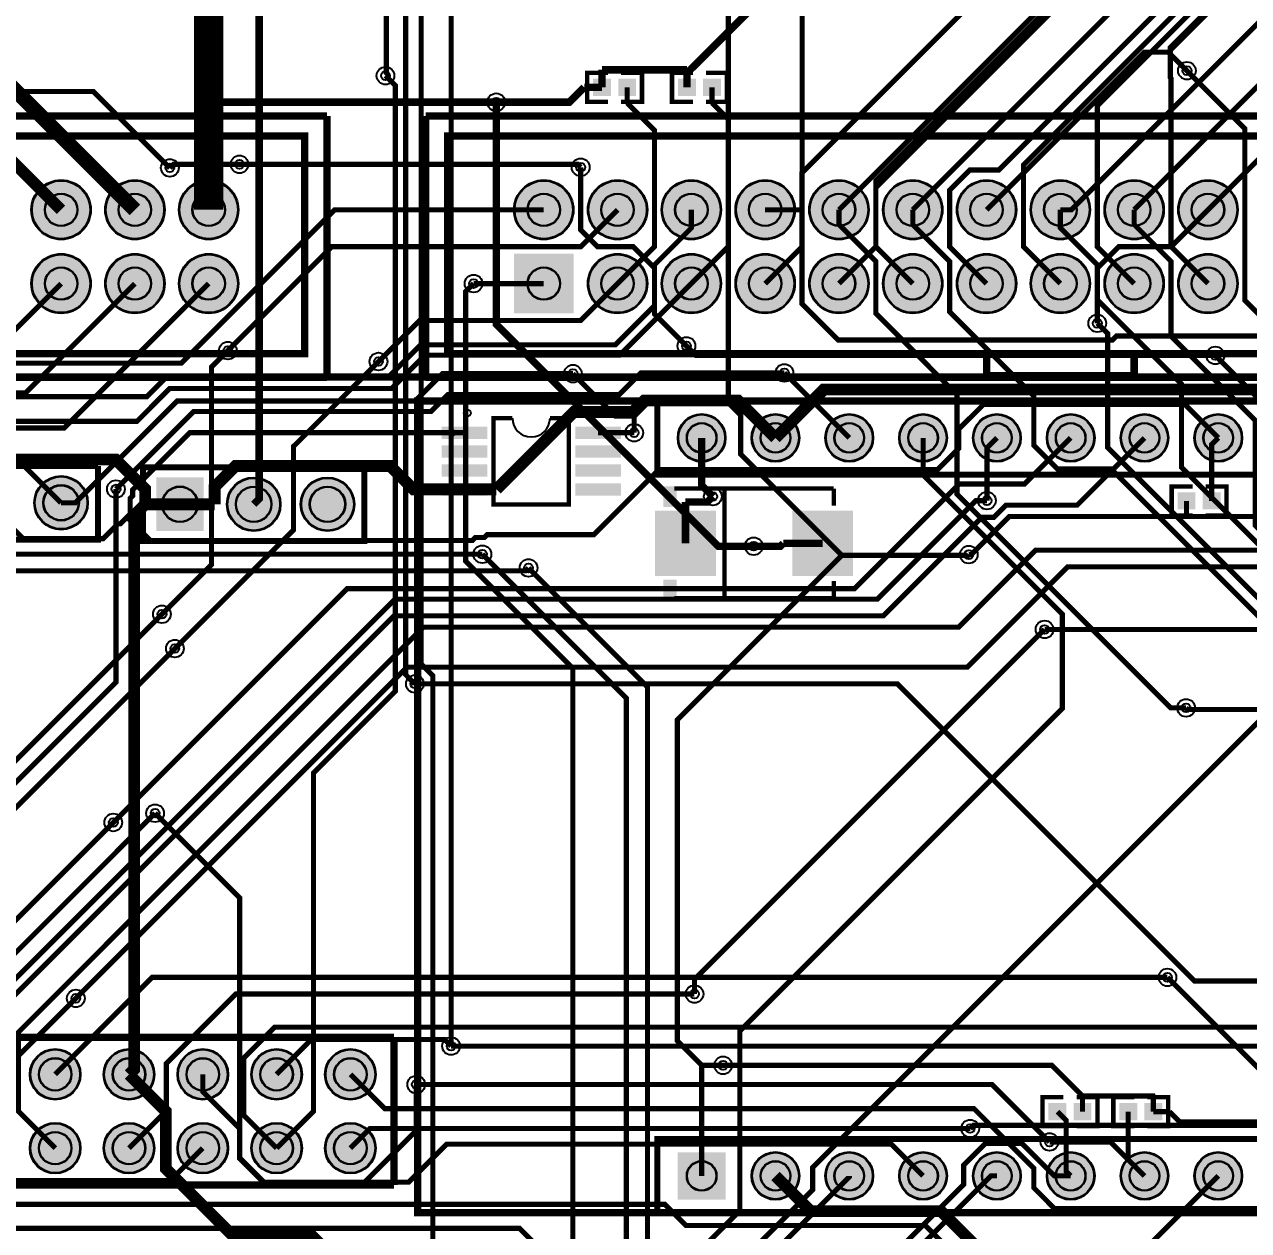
# Model space of a CAD drawing. Header units: millimetres. Extents: x 0 to 210, y -1 to 136.
# Drawn here: x 69.1 to 111.23, y 34.82 to 76.33 of the extents above; entities that cross this region are included whole.
import ezdxf

# ---------------------------------------------------------------- set-up
doc = ezdxf.new("R2010")
doc.units = ezdxf.units.MM
for name, color, linetype, true_color in [('BottomLayer', 7, 'Continuous', 0x0000ff), ('BottomSolderMaskLayer', 7, 'Continuous', 0xaa00ff), ('Document', 7, 'Continuous', 0xffffff), ('Hole', 7, 'Continuous', 0x222222), ('Multi-Layer', 7, 'Continuous', 0xc0c0c0), ('TopLayer', 7, 'Continuous', 0xff0000), ('TopPasteMaskLayer', 7, 'Continuous', 0x808080), ('TopSilkLayer', 7, 'Continuous', 0xffcc00), ('TopSolderMaskLayer', 7, 'Continuous', 0x800080)]:
    doc.layers.add(name, color=color, linetype=linetype, true_color=true_color)

msp = doc.modelspace()

# ---------------------------------------------------------------- hatches: boundary and pattern name
at = {"layer": 'BottomSolderMaskLayer'}
for points in [[(69.333, 69.952, 1), (71.384, 69.952, 1)], [(71.873, 69.952, 1), (73.924, 69.952, 1)], [(74.413, 69.952, 1), (76.464, 69.952, 1)], [(85.944, 69.952, 1), (87.995, 69.952, 1)], [(88.484, 69.952, 1), (90.535, 69.952, 1)], [(91.024, 69.952, 1), (93.075, 69.952, 1)], [(93.564, 69.952, 1), (95.615, 69.952, 1)], [(96.104, 69.952, 1), (98.155, 69.952, 1)], [(98.645, 69.952, 1), (100.695, 69.952, 1)], [(101.185, 69.952, 1), (103.235, 69.952, 1)], [(103.725, 69.952, 1), (105.775, 69.952, 1)], [(106.265, 69.952, 1), (108.315, 69.952, 1)], [(108.805, 69.952, 1), (110.855, 69.952, 1)], [(69.333, 67.412, 1), (71.384, 67.412, 1)], [(71.873, 67.412, 1), (73.924, 67.412, 1)], [(74.413, 67.412, 1), (76.464, 67.412, 1)], [(85.944, 68.437), (87.995, 68.437), (87.995, 66.386), (85.944, 66.386)], [(88.484, 67.412, 1), (90.535, 67.412, 1)], [(91.024, 67.412, 1), (93.075, 67.412, 1)], [(93.564, 67.412, 1), (95.615, 67.412, 1)], [(96.104, 67.412, 1), (98.155, 67.412, 1)], [(98.645, 67.412, 1), (100.695, 67.412, 1)], [(101.185, 67.412, 1), (103.235, 67.412, 1)], [(103.725, 67.412, 1), (105.775, 67.412, 1)], [(106.265, 67.412, 1), (108.315, 67.412, 1)], [(108.805, 67.412, 1), (110.855, 67.412, 1)], [(91.58, 62.103, 1), (93.231, 62.103, 1)], [(94.12, 62.103, 1), (95.771, 62.103, 1)], [(96.66, 62.103, 1), (98.311, 62.103, 1)], [(99.2, 62.103, 1), (100.851, 62.103, 1)], [(101.74, 62.103, 1), (103.391, 62.103, 1)], [(104.28, 62.103, 1), (105.931, 62.103, 1)], [(106.82, 62.103, 1), (108.471, 62.103, 1)], [(109.36, 62.103, 1), (111.011, 62.103, 1)], [(69.433, 59.868, 1), (71.284, 59.868, 1)], [(73.635, 60.743), (75.26, 60.743), (75.26, 58.892), (73.635, 58.892)], [(76.062, 59.817, 1), (77.913, 59.817, 1)], [(78.602, 59.817, 1), (80.453, 59.817, 1)], [(69.279, 40.197, 1), (71.03, 40.197, 1)], [(71.819, 40.197, 1), (73.57, 40.197, 1)], [(74.359, 40.197, 1), (76.11, 40.197, 1)], [(76.899, 40.197, 1), (78.65, 40.197, 1)], [(79.439, 40.197, 1), (81.19, 40.197, 1)], [(69.279, 37.657, 1), (71.03, 37.657, 1)], [(71.819, 37.657, 1), (73.57, 37.657, 1)], [(74.359, 37.657, 1), (76.11, 37.657, 1)], [(76.899, 37.657, 1), (78.65, 37.657, 1)], [(79.439, 37.657, 1), (81.19, 37.657, 1)], [(91.58, 37.516), (93.231, 37.516), (93.231, 35.89), (91.58, 35.89)], [(94.12, 36.703, 1), (95.771, 36.703, 1)], [(96.66, 36.703, 1), (98.311, 36.703, 1)], [(99.2, 36.703, 1), (100.851, 36.703, 1)], [(101.74, 36.703, 1), (103.391, 36.703, 1)], [(104.28, 36.703, 1), (105.931, 36.703, 1)], [(106.82, 36.703, 1), (108.471, 36.703, 1)], [(109.36, 36.703, 1), (111.011, 36.703, 1)]]:
    msp.add_hatch(color=256, dxfattribs=at).paths.add_polyline_path(points)
at = {"layer": 'Document'}
for points in [[(96.198, 57.566), (96.198, 59.376), (95.926, 59.376), (95.926, 57.566)], [(91.813, 58.335), (91.813, 58.607), (92.899, 58.607), (92.899, 58.335)], [(96.605, 58.335), (96.605, 58.607), (95.519, 58.607), (95.519, 58.335)]]:
    msp.add_hatch(color=256, dxfattribs=at).paths.add_polyline_path(points)
at = {"layer": 'Multi-Layer'}
for points in [[(69.358, 69.952, 1), (71.358, 69.952, 1)], [(71.898, 69.952, 1), (73.898, 69.952, 1)], [(74.438, 69.952, 1), (76.438, 69.952, 1)], [(85.97, 69.952, 1), (87.97, 69.952, 1)], [(88.51, 69.952, 1), (90.51, 69.952, 1)], [(91.05, 69.952, 1), (93.05, 69.952, 1)], [(93.59, 69.952, 1), (95.59, 69.952, 1)], [(96.13, 69.952, 1), (98.13, 69.952, 1)], [(98.67, 69.952, 1), (100.67, 69.952, 1)], [(101.21, 69.952, 1), (103.21, 69.952, 1)], [(103.75, 69.952, 1), (105.75, 69.952, 1)], [(106.29, 69.952, 1), (108.29, 69.952, 1)], [(108.83, 69.952, 1), (110.83, 69.952, 1)], [(69.358, 67.412, 1), (71.358, 67.412, 1)], [(71.898, 67.412, 1), (73.898, 67.412, 1)], [(74.438, 67.412, 1), (76.438, 67.412, 1)], [(85.97, 68.412), (87.97, 68.412), (87.97, 66.412), (85.97, 66.412)], [(88.51, 67.412, 1), (90.51, 67.412, 1)], [(91.05, 67.412, 1), (93.05, 67.412, 1)], [(93.59, 67.412, 1), (95.59, 67.412, 1)], [(96.13, 67.412, 1), (98.13, 67.412, 1)], [(98.67, 67.412, 1), (100.67, 67.412, 1)], [(101.21, 67.412, 1), (103.21, 67.412, 1)], [(103.75, 67.412, 1), (105.75, 67.412, 1)], [(106.29, 67.412, 1), (108.29, 67.412, 1)], [(108.83, 67.412, 1), (110.83, 67.412, 1)], [(91.605, 62.103, 1), (93.205, 62.103, 1)], [(94.145, 62.103, 1), (95.745, 62.103, 1)], [(96.685, 62.103, 1), (98.285, 62.103, 1)], [(99.226, 62.103, 1), (100.826, 62.103, 1)], [(101.766, 62.103, 1), (103.366, 62.103, 1)], [(104.306, 62.103, 1), (105.906, 62.103, 1)], [(106.846, 62.103, 1), (108.446, 62.103, 1)], [(109.386, 62.103, 1), (110.986, 62.103, 1)], [(69.458, 59.868, 1), (71.258, 59.868, 1)], [(73.66, 60.717), (75.235, 60.717), (75.235, 58.917), (73.66, 58.917)], [(76.088, 59.817, 1), (77.888, 59.817, 1)], [(78.628, 59.817, 1), (80.428, 59.817, 1)], [(69.305, 40.197, 1), (71.005, 40.197, 1)], [(71.845, 40.197, 1), (73.545, 40.197, 1)], [(74.385, 40.197, 1), (76.085, 40.197, 1)], [(76.925, 40.197, 1), (78.625, 40.197, 1)], [(79.465, 40.197, 1), (81.165, 40.197, 1)], [(69.305, 37.657, 1), (71.005, 37.657, 1)], [(71.845, 37.657, 1), (73.545, 37.657, 1)], [(74.385, 37.657, 1), (76.085, 37.657, 1)], [(76.925, 37.657, 1), (78.625, 37.657, 1)], [(79.465, 37.657, 1), (81.165, 37.657, 1)], [(94.145, 36.703, 1), (95.745, 36.703, 1)], [(96.685, 36.703, 1), (98.285, 36.703, 1)], [(99.226, 36.703, 1), (100.826, 36.703, 1)], [(101.766, 36.703, 1), (103.366, 36.703, 1)], [(104.306, 36.703, 1), (105.906, 36.703, 1)], [(106.846, 36.703, 1), (108.446, 36.703, 1)], [(109.386, 36.703, 1), (110.986, 36.703, 1)], [(91.605, 37.49), (93.205, 37.49), (93.205, 35.916), (91.605, 35.916)]]:
    msp.add_hatch(color=256, dxfattribs=at).paths.add_polyline_path(points)
at = {"layer": 'TopLayer'}
for points in [[(89.258, 74.438), (89.258, 73.898), (88.693, 73.898), (88.693, 74.438)], [(89.558, 74.438), (89.558, 73.898), (90.124, 73.898), (90.124, 74.438)], [(92.179, 74.438), (92.179, 73.898), (91.614, 73.898), (91.614, 74.438)], [(92.479, 74.438), (92.479, 73.898), (93.045, 73.898), (93.045, 74.438)], [(84.936, 62.483), (84.936, 62.077), (83.539, 62.077), (83.539, 62.483)], [(89.536, 62.483), (89.536, 62.077), (88.139, 62.077), (88.139, 62.483)], [(84.936, 61.833), (84.936, 61.427), (83.539, 61.427), (83.539, 61.833)], [(89.536, 61.833), (89.536, 61.427), (88.139, 61.427), (88.139, 61.833)], [(84.936, 61.182), (84.936, 60.776), (83.539, 60.776), (83.539, 61.182)], [(89.536, 61.182), (89.536, 60.776), (88.139, 60.776), (88.139, 61.182)], [(84.936, 60.532), (84.936, 60.126), (83.539, 60.126), (83.539, 60.532)], [(89.536, 60.532), (89.536, 60.126), (88.139, 60.126), (88.139, 60.532)], [(109.375, 59.663), (109.375, 60.203), (108.809, 60.203), (108.809, 59.663)], [(109.675, 59.663), (109.675, 60.203), (110.24, 60.203), (110.24, 59.663)], [(92.872, 57.375), (92.872, 59.567), (90.824, 59.567), (90.824, 57.375)], [(95.546, 57.375), (95.546, 59.567), (97.593, 59.567), (97.593, 57.375)], [(104.93, 38.643), (104.93, 39.183), (104.364, 39.183), (104.364, 38.643)], [(105.23, 38.643), (105.23, 39.183), (105.796, 39.183), (105.796, 38.643)], [(107.368, 38.643), (107.368, 39.183), (106.803, 39.183), (106.803, 38.643)], [(107.668, 38.643), (107.668, 39.183), (108.234, 39.183), (108.234, 38.643)]]:
    msp.add_hatch(color=256, dxfattribs=at).paths.add_polyline_path(points)
at = {"layer": 'TopPasteMaskLayer'}
for points in [[(89.273, 74.398), (89.273, 73.938), (89.233, 73.898), (88.733, 73.898), (88.693, 73.938), (88.693, 74.398), (88.733, 74.438), (89.233, 74.438)], [(89.543, 74.398), (89.543, 73.938), (89.583, 73.898), (90.084, 73.898), (90.124, 73.938), (90.124, 74.398), (90.084, 74.438), (89.583, 74.438)], [(92.194, 74.398), (92.194, 73.938), (92.154, 73.898), (91.654, 73.898), (91.614, 73.938), (91.614, 74.398), (91.654, 74.438), (92.154, 74.438)], [(92.464, 74.398), (92.464, 73.938), (92.504, 73.898), (93.005, 73.898), (93.045, 73.938), (93.045, 74.398), (93.005, 74.438), (92.504, 74.438)], [(84.936, 62.483), (84.936, 62.077), (83.539, 62.077), (83.539, 62.483)], [(89.536, 62.483), (89.536, 62.077), (88.139, 62.077), (88.139, 62.483)], [(84.936, 61.833), (84.936, 61.427), (83.539, 61.427), (83.539, 61.833)], [(89.536, 61.833), (89.536, 61.427), (88.139, 61.427), (88.139, 61.833)], [(84.936, 61.182), (84.936, 60.776), (83.539, 60.776), (83.539, 61.182)], [(89.536, 61.182), (89.536, 60.776), (88.139, 60.776), (88.139, 61.182)], [(84.936, 60.532), (84.936, 60.126), (83.539, 60.126), (83.539, 60.532)], [(89.536, 60.532), (89.536, 60.126), (88.139, 60.126), (88.139, 60.532)], [(109.39, 59.703), (109.39, 60.163), (109.35, 60.203), (108.849, 60.203), (108.809, 60.163), (108.809, 59.703), (108.849, 59.663), (109.35, 59.663)], [(109.66, 59.703), (109.66, 60.163), (109.7, 60.203), (110.2, 60.203), (110.24, 60.163), (110.24, 59.703), (110.2, 59.663), (109.7, 59.663)], [(92.872, 57.375), (92.872, 59.567), (90.824, 59.567), (90.824, 57.375)], [(95.546, 57.375), (95.546, 59.567), (97.593, 59.567), (97.593, 57.375)], [(104.945, 38.683), (104.945, 39.143), (104.905, 39.183), (104.404, 39.183), (104.364, 39.143), (104.364, 38.683), (104.404, 38.643), (104.905, 38.643)], [(105.215, 38.683), (105.215, 39.143), (105.255, 39.183), (105.756, 39.183), (105.796, 39.143), (105.796, 38.683), (105.756, 38.643), (105.255, 38.643)], [(107.383, 38.683), (107.383, 39.143), (107.343, 39.183), (106.843, 39.183), (106.803, 39.143), (106.803, 38.683), (106.843, 38.643), (107.343, 38.643)], [(107.653, 38.683), (107.653, 39.143), (107.693, 39.183), (108.194, 39.183), (108.234, 39.143), (108.234, 38.683), (108.194, 38.643), (107.693, 38.643)]]:
    msp.add_hatch(color=256, dxfattribs=at).paths.add_polyline_path(points)
at = {"layer": 'TopSilkLayer'}
for points in [[(91.541, 60.433), (91.541, 59.72), (91.084, 59.72), (91.084, 60.433)], [(91.541, 56.509), (91.541, 57.222), (91.084, 57.222), (91.084, 56.509)]]:
    msp.add_hatch(color=256, dxfattribs=at).paths.add_polyline_path(points)
at = {"layer": 'TopSolderMaskLayer'}
for points in [[(89.284, 74.464), (89.284, 73.873), (88.667, 73.873), (88.667, 74.464)], [(89.533, 74.464), (89.533, 73.873), (90.149, 73.873), (90.149, 74.464)], [(92.205, 74.464), (92.205, 73.873), (91.588, 73.873), (91.588, 74.464)], [(92.454, 74.464), (92.454, 73.873), (93.07, 73.873), (93.07, 74.464)], [(69.333, 69.952, 1), (71.384, 69.952, 1)], [(71.873, 69.952, 1), (73.924, 69.952, 1)], [(74.413, 69.952, 1), (76.464, 69.952, 1)], [(85.944, 69.952, 1), (87.995, 69.952, 1)], [(88.484, 69.952, 1), (90.535, 69.952, 1)], [(91.024, 69.952, 1), (93.075, 69.952, 1)], [(93.564, 69.952, 1), (95.615, 69.952, 1)], [(96.104, 69.952, 1), (98.155, 69.952, 1)], [(98.645, 69.952, 1), (100.695, 69.952, 1)], [(101.185, 69.952, 1), (103.235, 69.952, 1)], [(103.725, 69.952, 1), (105.775, 69.952, 1)], [(106.265, 69.952, 1), (108.315, 69.952, 1)], [(108.805, 69.952, 1), (110.855, 69.952, 1)], [(69.333, 67.412, 1), (71.384, 67.412, 1)], [(71.873, 67.412, 1), (73.924, 67.412, 1)], [(74.413, 67.412, 1), (76.464, 67.412, 1)], [(85.944, 68.437), (87.995, 68.437), (87.995, 66.386), (85.944, 66.386)], [(88.484, 67.412, 1), (90.535, 67.412, 1)], [(91.024, 67.412, 1), (93.075, 67.412, 1)], [(93.564, 67.412, 1), (95.615, 67.412, 1)], [(96.104, 67.412, 1), (98.155, 67.412, 1)], [(98.645, 67.412, 1), (100.695, 67.412, 1)], [(101.185, 67.412, 1), (103.235, 67.412, 1)], [(103.725, 67.412, 1), (105.775, 67.412, 1)], [(106.265, 67.412, 1), (108.315, 67.412, 1)], [(108.805, 67.412, 1), (110.855, 67.412, 1)], [(91.58, 62.103, 1), (93.231, 62.103, 1)], [(94.12, 62.103, 1), (95.771, 62.103, 1)], [(96.66, 62.103, 1), (98.311, 62.103, 1)], [(99.2, 62.103, 1), (100.851, 62.103, 1)], [(101.74, 62.103, 1), (103.391, 62.103, 1)], [(104.28, 62.103, 1), (105.931, 62.103, 1)], [(106.82, 62.103, 1), (108.471, 62.103, 1)], [(109.36, 62.103, 1), (111.011, 62.103, 1)], [(85.024, 62.49), (85.024, 62.069), (83.452, 62.069), (83.452, 62.49)], [(89.624, 62.49), (89.624, 62.069), (88.052, 62.069), (88.052, 62.49)], [(85.024, 61.84), (85.024, 61.419), (83.452, 61.419), (83.452, 61.84)], [(89.624, 61.84), (89.624, 61.419), (88.052, 61.419), (88.052, 61.84)], [(85.024, 61.19), (85.024, 60.769), (83.452, 60.769), (83.452, 61.19)], [(89.624, 61.19), (89.624, 60.769), (88.052, 60.769), (88.052, 61.19)], [(69.433, 59.868, 1), (71.284, 59.868, 1)], [(73.635, 60.743), (75.26, 60.743), (75.26, 58.892), (73.635, 58.892)], [(76.062, 59.817, 1), (77.913, 59.817, 1)], [(78.602, 59.817, 1), (80.453, 59.817, 1)], [(85.024, 60.54), (85.024, 60.119), (83.452, 60.119), (83.452, 60.54)], [(89.624, 60.54), (89.624, 60.119), (88.052, 60.119), (88.052, 60.54)], [(109.4, 59.638), (109.4, 60.228), (108.784, 60.228), (108.784, 59.638)], [(109.649, 59.638), (109.649, 60.228), (110.266, 60.228), (110.266, 59.638)], [(92.897, 57.349), (92.897, 59.593), (90.799, 59.593), (90.799, 57.349)], [(95.52, 57.349), (95.52, 59.593), (97.619, 59.593), (97.619, 57.349)], [(69.279, 40.197, 1), (71.03, 40.197, 1)], [(71.819, 40.197, 1), (73.57, 40.197, 1)], [(74.359, 40.197, 1), (76.11, 40.197, 1)], [(76.899, 40.197, 1), (78.65, 40.197, 1)], [(79.439, 40.197, 1), (81.19, 40.197, 1)], [(104.955, 38.617), (104.955, 39.208), (104.339, 39.208), (104.339, 38.617)], [(105.205, 38.617), (105.205, 39.208), (105.821, 39.208), (105.821, 38.617)], [(107.394, 38.617), (107.394, 39.208), (106.777, 39.208), (106.777, 38.617)], [(107.643, 38.617), (107.643, 39.208), (108.259, 39.208), (108.259, 38.617)], [(69.279, 37.657, 1), (71.03, 37.657, 1)], [(71.819, 37.657, 1), (73.57, 37.657, 1)], [(74.359, 37.657, 1), (76.11, 37.657, 1)], [(76.899, 37.657, 1), (78.65, 37.657, 1)], [(79.439, 37.657, 1), (81.19, 37.657, 1)], [(91.58, 37.516), (93.231, 37.516), (93.231, 35.89), (91.58, 35.89)], [(94.12, 36.703, 1), (95.771, 36.703, 1)], [(96.66, 36.703, 1), (98.311, 36.703, 1)], [(99.2, 36.703, 1), (100.851, 36.703, 1)], [(101.74, 36.703, 1), (103.391, 36.703, 1)], [(104.28, 36.703, 1), (105.931, 36.703, 1)], [(106.82, 36.703, 1), (108.471, 36.703, 1)], [(109.36, 36.703, 1), (111.011, 36.703, 1)]]:
    msp.add_hatch(color=256, dxfattribs=at).paths.add_polyline_path(points)

# ---------------------------------------------------------------- linework, layer by layer
at = {"layer": 'BottomLayer'}
for points, const_width in [([(91.936, 112.027), (82.751, 102.842), (82.751, 54.323), (83.155, 53.919), (83.155, 33.656), (84.806, 32.005), (84.806, 25.031), (93.504, 16.333)], 0.178), ([(138.227, 110.769), (129.58, 110.769), (109.961, 91.15), (107.096, 91.15), (95.861, 79.915), (95.861, 68.683), (95.861, 68.683), (94.59, 67.412)], 0.178), ([(138.227, 105.689), (132.306, 105.689), (122.208, 95.591), (122.208, 94.54), (109.889, 82.221), (109.671, 82.221), (98.4, 70.95), (98.4, 68.682), (99.67, 67.412)], 0.178), ([(72.898, 69.952), (66.193, 76.657), (66.193, 105.309)], 0.508), ([(72.898, 69.952), (66.192, 76.657), (66.192, 104.787)], 0.406), ([(102.21, 67.412), (100.94, 68.682), (100.94, 70.623), (101.638, 71.321), (102.634, 71.321), (134.462, 103.149), (138.227, 103.149)], 0.178), ([(82.534, 53.635), (82.219, 53.951), (82.219, 91.657), (73.069, 100.807), (72.066, 100.807), (67.111, 95.852)], 0.178), ([(138.227, 100.609), (132.599, 100.609), (103.48, 71.489), (103.48, 68.682), (104.75, 67.412)], 0.178), ([(72.702, 100.09), (77.175, 95.617), (77.175, 60.005), (76.988, 59.817)], 0.254), ([(138.227, 98.069), (130.565, 98.069), (106.02, 73.524), (106.02, 68.682), (107.29, 67.412)], 0.178), ([(138.227, 95.529), (128.53, 95.529), (108.534, 75.532), (108.534, 74.502), (108.56, 74.475), (108.56, 68.682), (109.83, 67.412)], 0.178), ([(93.318, 63.317), (93.32, 63.318), (93.32, 90.595), (93.869, 91.144)], 0.178), ([(83.781, 82.793), (83.781, 41.169)], 0.178), ([(77.775, 37.657), (79.045, 38.927), (79.045, 50.567), (81.861, 53.384), (81.861, 74.228), (81.522, 74.567)], 0.178), ([(109.107, 74.739), (111.1, 72.746), (111.1, 66.839), (114.695, 63.244), (115.829, 63.244), (116.536, 62.537), (116.536, 56.337), (138.227, 34.646)], 0.178), ([(94.196, 58.373), (92.977, 58.373), (85.335, 66.014), (85.335, 73.656), (85.335, 73.656)], 0.254), ([(74.101, 71.395), (74.223, 71.517), (76.497, 71.517)], 0.178), ([(88.24, 71.417), (88.24, 69.26), (88.818, 68.683), (90.044, 68.683), (90.779, 67.948), (90.779, 66.37), (91.88, 65.268)], 0.178), ([(97.13, 69.952), (97.13, 69.446), (98.399, 68.177), (98.399, 66.384), (101.192, 63.59), (101.192, 60.163), (108.545, 52.81), (109.077, 52.81)], 0.178), ([(130.717, 36.166), (130.717, 36.814), (106.497, 61.034), (104.646, 61.034), (103.836, 61.844), (103.836, 63.541), (100.94, 66.436), (100.94, 68.176), (99.67, 69.446), (99.67, 69.952)], 0.178), ([(104.75, 69.952), (104.75, 69.326), (106.02, 68.056), (106.02, 66.858), (108.917, 63.961), (108.917, 61.087), (137.899, 32.106), (138.227, 32.106)], 0.178), ([(107.29, 69.952), (107.29, 69.446), (108.559, 68.177), (108.559, 65.6), (111.456, 62.703), (111.456, 59.093), (137.179, 33.369), (138.645, 33.369), (139.497, 32.517), (139.497, 30.836), (138.227, 29.566)], 0.178), ([(75.438, 67.412), (70.471, 62.444), (65.658, 62.444), (63.87, 60.656), (63.87, 54.208), (55.372, 45.71)], 0.178), ([(56.671, 56.071), (56.929, 56.071), (64.505, 63.648), (69.134, 63.648), (72.898, 67.412)], 0.178), ([(57.813, 59.105), (62.946, 64.238), (67.184, 64.238), (70.358, 67.412)], 0.178), ([(84.557, 67.412), (84.283, 67.138), (84.283, 57.861), (87.972, 54.172), (87.972, 27.246)], 0.178), ([(138.227, 27.026), (136.856, 28.397), (136.856, 31.297), (106.376, 61.777), (106.376, 65.692), (106.021, 66.046)], 0.178), ([(73.829, 56.034), (75.536, 57.741), (75.536, 64.543), (76.097, 65.105)], 0.178), ([(110.084, 64.939), (112.726, 62.297), (112.726, 62.103)], 0.178), ([(81.282, 64.73), (78.359, 61.808), (78.359, 58.937), (74.274, 54.852)], 0.178), ([(90.082, 62.847), (89.441, 62.847), (87.975, 64.313)], 0.178), ([(97.486, 62.103), (95.251, 64.338)], 0.178), ([(90.082, 62.847), (90.552, 63.317), (93.318, 63.317)], 0.178), ([(93.318, 63.317), (93.746, 62.889), (93.746, 61.539), (97.224, 58.06)], 0.178), ([(90.082, 62.847), (90.082, 62.28)], 0.178), ([(91.806, 33.596), (93.716, 35.505), (93.716, 41.691), (104.82, 52.795), (104.82, 56.03), (100.026, 60.824), (100.026, 62.103)], 0.178), ([(92.406, 62.103), (92.406, 60.468), (92.79, 60.084)], 0.254), ([(102.566, 62.103), (102.223, 61.761), (102.223, 59.943)], 0.178), ([(73.254, 59.817), (73.254, 60.34), (72.239, 61.355), (67.362, 61.355), (66.472, 60.465), (66.472, 59.868)], 0.406), ([(55.459, 22.346), (58.558, 25.446), (58.558, 31.54), (59.411, 32.393), (61.234, 32.393), (68.521, 25.107), (74.143, 25.107), (74.57, 25.534), (74.57, 26.023), (73.187, 27.407), (73.187, 29.585), (72.851, 29.921), (72.403, 29.921), (66.49, 35.834), (66.49, 47.94), (72.247, 53.697), (72.247, 60.34)], 0.178), ([(72.695, 40.197), (72.876, 40.378), (72.876, 59.439), (73.254, 59.817)], 0.406), ([(74.448, 59.817), (73.254, 59.817)], 0.406), ([(84.856, 58.098), (89.811, 53.143), (89.811, 26.004), (91.623, 24.191)], 0.178), ([(97.224, 58.06), (91.568, 52.404), (91.568, 41.346), (92.406, 40.508)], 0.178), ([(97.224, 58.06), (101.574, 58.06), (101.598, 58.084)], 0.178), ([(86.446, 57.626), (90.54, 53.532), (90.54, 26.376), (93.384, 23.532)], 0.178), ([(104.206, 55.51), (92.158, 43.462), (92.158, 42.962)], 0.178), ([(113.393, 53.328), (112.567, 53.328), (96.227, 36.988), (96.227, 36.223), (93.74, 33.735)], 0.178), ([(72.154, 48.865), (67.615, 44.326), (67.615, 40.197)], 0.178), ([(73.594, 49.185), (76.505, 46.274), (76.505, 37.321), (77.403, 36.423), (80.739, 36.423), (82.582, 38.266), (82.582, 39.847)], 0.178), ([(115.266, 36.703), (108.434, 43.535)], 0.178), ([(70.866, 42.812), (68.885, 40.831), (68.885, 39.765), (67.894, 38.774), (67.615, 38.774)], 0.178), ([(92.406, 37.758), (92.406, 40.508)], 0.178), ([(92.406, 40.508), (93.143, 40.508)], 0.178), ([(82.321, 31.307), (78.928, 34.7), (76.213, 34.7), (73.965, 36.949), (73.965, 38.927), (72.695, 40.197)], 0.406), ([(122.886, 36.703), (121.807, 35.625), (114.794, 35.625), (113.996, 36.424), (113.996, 36.964), (112.516, 38.443), (101.758, 38.443), (101.647, 38.332)], 0.178), ([(107.646, 36.703), (106.479, 37.87), (104.377, 37.87)], 0.178), ([(92.406, 36.703), (92.406, 37.758)], 0.178), ([(105.106, 36.703), (104.541, 36.703), (103.42, 37.824), (102.175, 37.824), (101.422, 37.071), (101.422, 36.411), (99.432, 34.421)], 0.178), ([(93.382, 24.472), (93.382, 32.567), (97.486, 36.67), (97.486, 36.703)], 0.178), ([(96.5, 24.89), (98.476, 26.865), (98.476, 32.653), (100.006, 34.183), (100.006, 34.349), (102.36, 36.703), (102.566, 36.703)], 0.178), ([(100.839, 34.261), (107.744, 34.261), (110.186, 36.703)], 0.178)]:
    msp.add_lwpolyline(points, dxfattribs=dict(at, const_width=const_width))
at = {"layer": 'BottomSolderMaskLayer'}
for centre, radius in [((70.358, 69.952), 1.025), ((72.898, 69.952), 1.025), ((75.438, 69.952), 1.025), ((86.97, 69.952), 1.025), ((89.51, 69.952), 1.025), ((92.05, 69.952), 1.025), ((94.59, 69.952), 1.025), ((97.13, 69.952), 1.025), ((99.67, 69.952), 1.025), ((102.21, 69.952), 1.025), ((104.75, 69.952), 1.025), ((107.29, 69.952), 1.025), ((109.83, 69.952), 1.025), ((70.358, 69.952), 0.564), ((72.898, 69.952), 0.564), ((75.438, 69.952), 0.564), ((86.97, 69.952), 0.564), ((89.51, 69.952), 0.564), ((92.05, 69.952), 0.564), ((94.59, 69.952), 0.564), ((97.13, 69.952), 0.564), ((99.67, 69.952), 0.564), ((102.21, 69.952), 0.564), ((104.75, 69.952), 0.564), ((107.29, 69.952), 0.564), ((109.83, 69.952), 0.564), ((70.358, 67.412), 1.025), ((72.898, 67.412), 1.025), ((75.438, 67.412), 1.025), ((89.51, 67.412), 1.025), ((92.05, 67.412), 1.025), ((94.59, 67.412), 1.025), ((97.13, 67.412), 1.025), ((99.67, 67.412), 1.025), ((102.21, 67.412), 1.025), ((104.75, 67.412), 1.025), ((107.29, 67.412), 1.025), ((109.83, 67.412), 1.025), ((70.358, 67.412), 0.564), ((72.898, 67.412), 0.564), ((75.438, 67.412), 0.564), ((86.97, 67.412), 0.564), ((89.51, 67.412), 0.564), ((92.05, 67.412), 0.564), ((94.59, 67.412), 0.564), ((97.13, 67.412), 0.564), ((99.67, 67.412), 0.564), ((102.21, 67.412), 0.564), ((104.75, 67.412), 0.564), ((107.29, 67.412), 0.564), ((109.83, 67.412), 0.564), ((92.405, 62.103), 0.825), ((94.945, 62.103), 0.825), ((97.485, 62.103), 0.825), ((100.026, 62.103), 0.825), ((102.566, 62.103), 0.825), ((105.106, 62.103), 0.825), ((107.646, 62.103), 0.825), ((110.186, 62.103), 0.825), ((92.405, 62.103), 0.516), ((94.945, 62.103), 0.516), ((97.485, 62.103), 0.516), ((100.025, 62.103), 0.516), ((102.565, 62.103), 0.516), ((105.105, 62.103), 0.516), ((107.645, 62.103), 0.516), ((110.185, 62.103), 0.516), ((70.358, 59.868), 0.925), ((76.988, 59.817), 0.925), ((79.528, 59.817), 0.925), ((70.358, 59.868), 0.617), ((74.448, 59.817), 0.619), ((76.988, 59.817), 0.617), ((79.528, 59.817), 0.617), ((70.155, 40.197), 0.875), ((72.695, 40.197), 0.875), ((75.235, 40.197), 0.875), ((77.775, 40.197), 0.875), ((80.315, 40.197), 0.875), ((70.155, 40.197), 0.566), ((72.695, 40.197), 0.566), ((75.235, 40.197), 0.566), ((77.775, 40.197), 0.566), ((80.315, 40.197), 0.566), ((70.155, 37.657), 0.875), ((72.695, 37.657), 0.875), ((75.235, 37.657), 0.875), ((77.775, 37.657), 0.875), ((80.315, 37.657), 0.875), ((70.155, 37.657), 0.566), ((72.695, 37.657), 0.566), ((75.235, 37.657), 0.566), ((77.775, 37.657), 0.566), ((80.315, 37.657), 0.566), ((94.945, 36.703), 0.825), ((97.485, 36.703), 0.825), ((100.026, 36.703), 0.825), ((102.566, 36.703), 0.825), ((105.106, 36.703), 0.825), ((107.646, 36.703), 0.825), ((110.186, 36.703), 0.825), ((92.405, 36.703), 0.516), ((94.945, 36.703), 0.516), ((97.485, 36.703), 0.516), ((100.025, 36.703), 0.516), ((102.565, 36.703), 0.516), ((105.105, 36.703), 0.516), ((107.645, 36.703), 0.516), ((110.185, 36.703), 0.516)]:
    msp.add_circle(centre, radius, dxfattribs=at)
at = {"layer": 'Document'}
msp.add_circle((83.818, 62.275), 0.1, dxfattribs=at)
at = {"layer": 'Hole'}
for centre in [(81.522, 74.567), (109.107, 74.739), (85.335, 73.656), (76.497, 71.517), (74.101, 71.395), (88.24, 71.417), (84.557, 67.412), (106.021, 66.046), (91.88, 65.268), (76.097, 65.105), (81.282, 64.73), (110.084, 64.939), (87.975, 64.312), (95.251, 64.338), (90.082, 62.28), (72.247, 60.34), (92.79, 60.084), (102.223, 59.943), (84.856, 58.098), (94.196, 58.373), (101.598, 58.084), (86.446, 57.626), (73.829, 56.034), (104.206, 55.51), (74.274, 54.852), (82.534, 53.635), (109.077, 52.81), (73.594, 49.184), (72.154, 48.865), (108.434, 43.535), (92.158, 42.962), (70.865, 42.812), (83.781, 41.169), (93.143, 40.508), (82.582, 39.847), (101.647, 38.331), (104.377, 37.87)]:
    msp.add_circle(centre, 0.152, dxfattribs=at)
at = {"layer": 'Multi-Layer'}
for centre, radius in [((109.107, 74.739), 0.305), ((81.522, 74.567), 0.305), ((85.335, 73.656), 0.305), ((74.101, 71.395), 0.305), ((76.497, 71.517), 0.305), ((88.24, 71.417), 0.305), ((70.358, 69.952), 1), ((72.898, 69.952), 1), ((75.438, 69.952), 1), ((86.97, 69.952), 1), ((89.51, 69.952), 1), ((92.05, 69.952), 1), ((94.59, 69.952), 1), ((97.13, 69.952), 1), ((99.67, 69.952), 1), ((102.21, 69.952), 1), ((104.75, 69.952), 1), ((107.29, 69.952), 1), ((109.83, 69.952), 1), ((70.358, 69.952), 0.55), ((72.898, 69.952), 0.55), ((75.438, 69.952), 0.55), ((86.97, 69.952), 0.55), ((89.51, 69.952), 0.55), ((92.05, 69.952), 0.55), ((94.59, 69.952), 0.55), ((97.13, 69.952), 0.55), ((99.67, 69.952), 0.55), ((102.21, 69.952), 0.55), ((104.75, 69.952), 0.55), ((107.29, 69.952), 0.55), ((109.83, 69.952), 0.55), ((70.358, 67.412), 1), ((72.898, 67.412), 1), ((75.438, 67.412), 1), ((89.51, 67.412), 1), ((92.05, 67.412), 1), ((94.59, 67.412), 1), ((97.13, 67.412), 1), ((99.67, 67.412), 1), ((102.21, 67.412), 1), ((104.75, 67.412), 1), ((107.29, 67.412), 1), ((109.83, 67.412), 1), ((70.358, 67.412), 0.55), ((72.898, 67.412), 0.55), ((75.438, 67.412), 0.55), ((86.97, 67.412), 0.55), ((89.51, 67.412), 0.55), ((92.05, 67.412), 0.55), ((94.59, 67.412), 0.55), ((97.13, 67.412), 0.55), ((99.67, 67.412), 0.55), ((102.21, 67.412), 0.55), ((104.75, 67.412), 0.55), ((107.29, 67.412), 0.55), ((109.83, 67.412), 0.55), ((84.557, 67.412), 0.305), ((106.021, 66.046), 0.305), ((76.097, 65.105), 0.305), ((91.88, 65.268), 0.305), ((81.282, 64.73), 0.305), ((110.084, 64.939), 0.305), ((87.975, 64.312), 0.305), ((95.251, 64.338), 0.305), ((92.405, 62.103), 0.8), ((94.945, 62.103), 0.8), ((97.485, 62.103), 0.8), ((100.026, 62.103), 0.8), ((102.566, 62.103), 0.8), ((105.106, 62.103), 0.8), ((107.646, 62.103), 0.8), ((110.186, 62.103), 0.8), ((90.082, 62.28), 0.305), ((92.405, 62.103), 0.5), ((94.945, 62.103), 0.5), ((97.485, 62.103), 0.5), ((100.025, 62.103), 0.5), ((102.565, 62.103), 0.5), ((105.105, 62.103), 0.5), ((107.645, 62.103), 0.5), ((110.185, 62.103), 0.5), ((70.358, 59.868), 0.9), ((76.988, 59.817), 0.9), ((79.528, 59.817), 0.9), ((70.358, 59.868), 0.6), ((72.247, 60.34), 0.305), ((74.448, 59.817), 0.6), ((76.988, 59.817), 0.6), ((79.528, 59.817), 0.6), ((92.79, 60.084), 0.305), ((102.223, 59.943), 0.305), ((94.196, 58.373), 0.305), ((84.856, 58.098), 0.305), ((101.598, 58.084), 0.305), ((86.446, 57.626), 0.305), ((73.829, 56.034), 0.305), ((104.206, 55.51), 0.305), ((74.274, 54.852), 0.305), ((82.534, 53.635), 0.305), ((109.077, 52.81), 0.305), ((73.594, 49.184), 0.305), ((72.154, 48.865), 0.305), ((108.434, 43.535), 0.305), ((70.865, 42.812), 0.305), ((92.158, 42.962), 0.305), ((83.781, 41.169), 0.305), ((70.155, 40.197), 0.85), ((72.695, 40.197), 0.85), ((75.235, 40.197), 0.85), ((77.775, 40.197), 0.85), ((80.315, 40.197), 0.85), ((70.155, 40.197), 0.55), ((72.695, 40.197), 0.55), ((75.235, 40.197), 0.55), ((77.775, 40.197), 0.55), ((80.315, 40.197), 0.55), ((93.143, 40.508), 0.305), ((82.582, 39.847), 0.305), ((70.155, 37.657), 0.85), ((72.695, 37.657), 0.85), ((75.235, 37.657), 0.85), ((77.775, 37.657), 0.85), ((80.315, 37.657), 0.85), ((101.647, 38.331), 0.305), ((70.155, 37.657), 0.55), ((72.695, 37.657), 0.55), ((75.235, 37.657), 0.55), ((77.775, 37.657), 0.55), ((80.315, 37.657), 0.55), ((104.377, 37.87), 0.305), ((94.945, 36.703), 0.8), ((97.485, 36.703), 0.8), ((100.026, 36.703), 0.8), ((102.566, 36.703), 0.8), ((105.106, 36.703), 0.8), ((107.646, 36.703), 0.8), ((110.186, 36.703), 0.8), ((92.405, 36.703), 0.5), ((94.945, 36.703), 0.5), ((97.485, 36.703), 0.5), ((100.025, 36.703), 0.5), ((102.565, 36.703), 0.5), ((105.105, 36.703), 0.5), ((107.645, 36.703), 0.5), ((110.185, 36.703), 0.5)]:
    msp.add_circle(centre, radius, dxfattribs=at)
at = {"layer": 'TopLayer'}
for points, const_width in [([(56.133, 97.104), (61.697, 97.104), (75.438, 83.363), (75.438, 69.952)], 1.016), ([(61.697, 97.104), (75.438, 83.363), (75.438, 73.656)], 0.254), ([(109.068, 88.595), (109.068, 84.43), (95.86, 71.222), (95.86, 69.952)], 0.178), ([(109.718, 88.595), (109.718, 82.54), (97.13, 69.952)], 0.178), ([(104.75, 69.952), (105.13, 69.952), (111.668, 76.49), (111.668, 88.595)], 0.178), ([(112.318, 88.595), (112.318, 74.98), (107.29, 69.952)], 0.178), ([(111.018, 88.595), (111.018, 77.925), (108.47, 75.376)], 0.178), ([(112.968, 88.595), (112.968, 73.09), (109.83, 69.952)], 0.178), ([(91.896, 74.652), (96.674, 79.429), (96.674, 87.44)], 0.254), ([(99.67, 69.952), (110.481, 80.763), (110.481, 87.391), (110.368, 87.504)], 0.178), ([(109.908, 81.648), (109.332, 81.648), (98.4, 70.716), (98.4, 68.682), (97.13, 67.412)], 0.178), ([(81.522, 74.567), (81.552, 74.596), (81.552, 78.755)], 0.178), ([(102.21, 69.952), (107.635, 75.376), (108.47, 75.376)], 0.178), ([(108.47, 75.376), (109.107, 74.739)], 0.178), ([(88.975, 74.769), (91.896, 74.769)], 0.254), ([(88.975, 74.168), (88.975, 74.769)], 0.254), ([(91.896, 74.652), (91.896, 74.769)], 0.254), ([(91.896, 74.534), (91.896, 74.652)], 0.254), ([(91.896, 74.468), (91.896, 74.534)], 0.254), ([(91.896, 74.168), (91.896, 74.468)], 0.254), ([(85.335, 73.656), (87.85, 73.656), (88.362, 74.168)], 0.254), ([(88.975, 74.168), (88.362, 74.168)], 0.254), ([(89.841, 74.168), (89.841, 73.631)], 0.178), ([(92.762, 74.168), (92.762, 73.631)], 0.178), ([(74.101, 71.395), (71.471, 74.024), (34.688, 74.024)], 0.178), ([(75.438, 73.656), (75.438, 69.952)], 0.254), ([(75.438, 73.656), (85.335, 73.656)], 0.254), ([(89.841, 73.631), (90.78, 72.693), (90.78, 68.682), (89.51, 67.412)], 0.178), ([(92.762, 73.631), (93.32, 73.074), (93.32, 68.682), (92.05, 67.412)], 0.178), ([(70.358, 69.952), (67.949, 72.361), (39.383, 72.361), (39.318, 72.426), (38.729, 72.426), (38.663, 72.361), (27.173, 72.361), (24.333, 69.52), (22.378, 69.52), (21.108, 68.25)], 0.406), ([(76.497, 71.517), (88.141, 71.517), (88.24, 71.417)], 0.178), ([(20.004, 51.88), (25.362, 51.88), (28.575, 55.093), (32.595, 55.093), (39.461, 61.959), (39.461, 62.095), (40.89, 63.523), (73.315, 63.523), (73.949, 64.157), (81.584, 64.157), (82.732, 65.305), (89.437, 65.305), (90.78, 66.648), (90.78, 68.056), (92.05, 69.326), (92.05, 69.952)], 0.178), ([(46.566, 64.097), (63.194, 64.097), (63.769, 64.672), (74.492, 64.672), (79.772, 69.952), (86.97, 69.952)], 0.178), ([(76.097, 65.105), (79.673, 68.681), (88.239, 68.681), (89.51, 69.952)], 0.178), ([(95.86, 69.952), (94.59, 69.952)], 0.178), ([(95.86, 69.952), (95.86, 66.711), (97.102, 65.469), (106.541, 65.469), (106.68, 65.608), (126.428, 65.608), (142.047, 49.989), (142.047, 41.83), (141.212, 40.996), (139.497, 40.996), (138.227, 42.266)], 0.178), ([(109.83, 69.952), (108.561, 68.683), (106.767, 68.683), (106.021, 67.937), (106.021, 66.046)], 0.178), ([(40.852, 62.672), (72.971, 62.672), (74.098, 63.8), (81.732, 63.8), (82.879, 64.947), (89.585, 64.947), (92.05, 67.412)], 0.178), ([(89.51, 67.412), (88.241, 66.143), (82.695, 66.143), (81.282, 64.73)], 0.178), ([(84.557, 67.412), (85.703, 67.412), (85.703, 67.412)], 0.178), ([(86.97, 67.412), (85.703, 67.412)], 0.178), ([(91.88, 65.268), (92.21, 64.939), (110.084, 64.939)], 0.178), ([(70.358, 59.868), (70.85, 59.868), (74.351, 63.369), (82.54, 63.369), (83.483, 64.313), (87.975, 64.313)], 0.178), ([(72.247, 60.34), (74.919, 63.012), (83.087, 63.012), (83.664, 63.59), (89.563, 63.59), (90.311, 64.338), (95.251, 64.338)], 0.178), ([(94.946, 62.103), (96.61, 63.768), (125.482, 63.768), (126.759, 62.491), (126.759, 60.812), (126.506, 60.559)], 0.406), ([(110.186, 62.103), (109.031, 63.257), (102.111, 63.257), (101.257, 62.404), (101.257, 61.745), (100.523, 61.011), (90.933, 61.011), (88.694, 58.773), (85.029, 58.773), (84.928, 58.672), (84.618, 58.672), (84.518, 58.571), (73.43, 58.571), (72.627, 59.374)], 0.178), ([(85.343, 60.33), (88.005, 62.991), (90.034, 62.991), (90.434, 63.392), (93.657, 63.392), (94.946, 62.103)], 0.406), ([(109.092, 59.394), (114.236, 59.394), (116.536, 61.694), (116.536, 62.509), (117.243, 63.217), (120.866, 63.217), (121.616, 62.467), (121.616, 61.591), (124.177, 59.029)], 0.178), ([(72.627, 59.374), (72.733, 59.48), (72.733, 60.014), (72.821, 60.102), (72.821, 60.317), (74.783, 62.28), (83.272, 62.28)], 0.178), ([(84.238, 62.28), (83.272, 62.28)], 0.178), ([(88.838, 62.28), (90.082, 62.28)], 0.178), ([(49.931, 37.717), (63.553, 37.717), (81.816, 55.98), (98.664, 55.98), (102.053, 59.369), (102.461, 59.369), (102.879, 59.788), (105.33, 59.788), (107.646, 62.103)], 0.178), ([(117.806, 62.103), (113.939, 58.237), (103.904, 58.237), (101.252, 55.585), (82.827, 55.585), (68.885, 41.642), (68.885, 38.927), (70.155, 37.657)], 0.178), ([(105.106, 62.103), (103.518, 60.516), (101.268, 60.516), (97.663, 56.911), (80.199, 56.911), (72.154, 48.865)], 0.178), ([(120.346, 62.103), (113.752, 55.51), (104.206, 55.51)], 0.178), ([(110.186, 62.103), (109.957, 61.875), (109.957, 59.933)], 0.178), ([(70.358, 59.868), (69.028, 61.198), (39.233, 61.198), (36.057, 58.022), (36.057, 56.314), (32.364, 52.62), (27.58, 52.62), (23.648, 48.688), (23.648, 47.93)], 0.178), ([(75.642, 59.817), (75.642, 60.414), (76.363, 61.135), (81.679, 61.135), (82.485, 60.33), (84.238, 60.33)], 0.406), ([(58.457, 60.566), (60.925, 58.098), (84.856, 58.098)], 0.178), ([(84.238, 60.33), (85.343, 60.33)], 0.406), ([(102.223, 59.943), (101.839, 59.943), (98.449, 56.553), (81.854, 56.553), (63.845, 38.544), (49.198, 38.544), (48.371, 37.717)], 0.178), ([(67.818, 59.868), (69.051, 58.635), (71.813, 58.635), (72.322, 59.144), (72.397, 59.144), (72.627, 59.374)], 0.178), ([(74.448, 59.817), (75.642, 59.817)], 0.406), ([(92.79, 60.084), (92.604, 59.898), (91.848, 59.898)], 0.254), ([(91.848, 58.471), (91.848, 59.898)], 0.254), ([(109.092, 59.933), (109.092, 59.396)], 0.178), ([(101.598, 58.084), (101.681, 58.084), (102.991, 59.394), (109.092, 59.394)], 0.178), ([(109.092, 59.396), (109.092, 59.394)], 0.178), ([(57.813, 59.105), (59.393, 57.525), (86.346, 57.525), (86.446, 57.626)], 0.178), ([(94.196, 58.373), (95.117, 58.373), (95.215, 58.471)], 0.254), ([(96.57, 58.471), (95.215, 58.471)], 0.254), ([(113.696, 57.663), (105.005, 57.663), (101.55, 54.209), (82.262, 54.209), (70.866, 42.812)], 0.178), ([(21.108, 47.93), (22.259, 46.779), (29.757, 46.779), (30.038, 47.06), (33.259, 47.06), (37.18, 43.139), (60.934, 43.139), (73.829, 56.034)], 0.178), ([(74.274, 54.852), (62.146, 42.725), (37.089, 42.725), (33.409, 46.404), (30.88, 46.404)], 0.178), ([(82.534, 53.635), (99.145, 53.635), (109.369, 43.411), (123.097, 43.411), (127.033, 39.475), (127.033, 37.805), (126.759, 37.531), (126.759, 36.447), (125.892, 35.58), (122.415, 35.58), (121.616, 36.379), (121.616, 37.101), (120.945, 37.772), (113.794, 37.772), (112.726, 36.703)], 0.178), ([(109.077, 52.81), (109.133, 52.754), (125.199, 52.754), (138.227, 39.726)], 0.178), ([(73.594, 49.185), (66.777, 42.367), (36.851, 42.367), (33.47, 45.748), (27.715, 45.748), (27.469, 45.993)], 0.178), ([(75.235, 37.657), (74.116, 36.539), (41.463, 36.539), (32.611, 45.39), (23.648, 45.39)], 0.178), ([(100.839, 34.261), (100.106, 34.995), (91.866, 34.995), (91.134, 35.726), (41.769, 35.726), (32.816, 44.68), (28.538, 44.68)], 0.178), ([(99.432, 34.421), (86.609, 34.421), (86.132, 34.899), (41.032, 34.899), (35.728, 40.202), (30.76, 40.202), (27.602, 43.36)], 0.178), ([(70.155, 40.197), (73.492, 43.535), (108.434, 43.535)], 0.178), ([(92.158, 42.962), (76.367, 42.962), (73.982, 40.577), (73.982, 38.944), (72.695, 37.657)], 0.178), ([(77.775, 37.657), (76.647, 38.785), (76.647, 40.759), (77.71, 41.822), (122.748, 41.822), (125.247, 39.323)], 0.178), ([(83.781, 41.169), (83.553, 41.398), (78.975, 41.398), (77.775, 40.197)], 0.178), ([(116.374, 39.286), (114.49, 41.169), (83.781, 41.169)], 0.178), ([(93.143, 40.508), (104.455, 40.508), (105.513, 39.45)], 0.178), ([(100.026, 36.703), (98.933, 37.796), (83.633, 37.796), (82.321, 36.484), (77.32, 36.484), (76.505, 37.3), (76.505, 38.33), (75.235, 39.6), (75.235, 40.197)], 0.178), ([(120.346, 36.703), (119.223, 35.581), (104.547, 35.581), (103.836, 36.293), (103.836, 36.959), (101.78, 39.014), (81.498, 39.014), (80.315, 40.197)], 0.178), ([(104.377, 37.87), (102.4, 39.847), (82.582, 39.847)], 0.178), ([(105.513, 39.45), (105.515, 39.452), (107.95, 39.452), (107.951, 39.45)], 0.178), ([(105.513, 39.362), (105.513, 39.45)], 0.178), ([(105.513, 38.913), (105.513, 39.362)], 0.178), ([(107.951, 38.913), (107.951, 39.45)], 0.178), ([(105.106, 36.703), (104.95, 36.859), (104.95, 38.61), (104.647, 38.913)], 0.178), ([(107.646, 36.703), (107.086, 37.263), (107.086, 38.913)], 0.178), ([(107.951, 38.913), (108.501, 38.913)], 0.178), ([(118.188, 38.668), (118.083, 38.563), (108.851, 38.563), (108.501, 38.913)], 0.178), ([(80.315, 37.657), (80.989, 38.332), (101.647, 38.332)], 0.178), ([(104.826, 31.307), (100.643, 35.49), (96.159, 35.49), (94.946, 36.703)], 0.406)]:
    msp.add_lwpolyline(points, dxfattribs=dict(at, const_width=const_width))
at = {"layer": 'TopSilkLayer', "const_width": 0.254}
for points in [[(134.296, 64.201), (28.096, 64.201), (28.096, 135.566), (134.296, 135.566), (134.296, 64.201)], [(36.576, 72.492), (78.74, 72.492), (78.74, 64.999), (36.576, 64.999), (36.576, 72.492)], [(83.668, 72.492), (125.832, 72.492), (125.832, 64.999), (83.668, 64.999), (83.668, 72.492)], [(102.21, 64.999), (107.29, 64.999), (107.29, 64.237), (102.21, 64.237), (102.21, 64.999)], [(82.626, 63.373), (134.189, 63.373), (134.189, 35.433), (82.626, 35.433), (82.626, 63.373)]]:
    msp.add_lwpolyline(points, close=True, dxfattribs=at)
at = {"layer": 'TopSilkLayer'}
for points, const_width in [([(89.182, 74.667), (88.464, 74.667), (88.464, 73.67), (89.182, 73.67)], 0.152), ([(89.634, 74.667), (90.352, 74.667), (90.352, 73.67), (89.634, 73.67)], 0.152), ([(92.103, 74.667), (91.385, 74.667), (91.385, 73.67), (92.103, 73.67)], 0.152), ([(92.555, 74.667), (93.273, 74.667), (93.273, 73.67), (92.555, 73.67)], 0.152), ([(79.508, 73.183), (37.508, 73.183), (35.808, 73.183)], 0.254), ([(79.508, 73.183), (79.508, 64.182)], 0.254), ([(126.6, 73.183), (84.6, 73.183), (82.9, 73.183)], 0.254), ([(82.9, 73.183), (82.9, 64.182)], 0.254), ([(79.508, 64.182), (35.808, 64.182)], 0.254), ([(126.6, 64.182), (82.9, 64.182)], 0.254), ([(127.33, 60.833), (129.489, 60.833), (129.489, 63.373), (90.881, 63.373), (90.881, 60.833), (91.135, 60.833)], 0.203), ([(85.89, 62.783), (85.238, 62.783), (85.238, 59.805), (87.838, 59.805), (87.838, 62.783), (87.186, 62.783)], 0.15), ([(65.913, 61.138), (64.008, 61.138), (64.008, 58.598), (71.628, 58.598), (71.628, 61.138)], 0.203), ([(71.628, 61.138), (65.913, 61.138)], 0.203), ([(75.083, 61.087), (73.178, 61.087), (73.178, 58.547), (80.798, 58.547), (80.798, 61.087)], 0.203), ([(80.798, 61.087), (75.083, 61.087)], 0.203), ([(91.135, 60.833), (127.33, 60.833)], 0.203), ([(91.465, 60.357), (96.953, 60.357)], 0.152), ([(93.193, 60.357), (93.193, 56.585)], 0.152), ([(96.953, 60.357), (96.953, 59.77)], 0.152), ([(109.298, 59.434), (108.58, 59.434), (108.58, 60.432), (109.298, 60.432)], 0.152), ([(109.751, 59.434), (110.469, 59.434), (110.469, 60.432), (109.751, 60.432)], 0.152), ([(96.953, 56.585), (96.953, 57.172)], 0.152), ([(91.465, 56.585), (96.953, 56.585)], 0.152), ([(66.115, 41.467), (81.815, 41.467)], 0.254), ([(81.815, 41.467), (81.815, 36.387)], 0.254), ([(104.854, 38.414), (104.136, 38.414), (104.136, 39.411), (104.854, 39.411)], 0.152), ([(105.306, 38.414), (106.024, 38.414), (106.024, 39.411), (105.306, 39.411)], 0.152), ([(107.292, 38.414), (106.574, 38.414), (106.574, 39.411), (107.292, 39.411)], 0.152), ([(107.745, 38.414), (108.463, 38.414), (108.463, 39.411), (107.745, 39.411)], 0.152), ([(93.04, 37.973), (90.881, 37.973), (90.881, 35.433), (129.489, 35.433), (129.489, 37.973), (129.235, 37.973)], 0.203), ([(129.235, 37.973), (93.04, 37.973)], 0.203), ([(66.115, 36.387), (81.815, 36.387)], 0.254)]:
    msp.add_lwpolyline(points, dxfattribs=dict(at, const_width=const_width))
msp.add_circle((84.338, 62.955), 0.12, dxfattribs=at)
msp.add_arc((86.538, 62.783), 0.648, 180, 360, dxfattribs=at)
at = {"layer": 'TopSolderMaskLayer'}
for centre, radius in [((70.358, 69.952), 1.025), ((72.898, 69.952), 1.025), ((75.438, 69.952), 1.025), ((86.97, 69.952), 1.025), ((89.51, 69.952), 1.025), ((92.05, 69.952), 1.025), ((94.59, 69.952), 1.025), ((97.13, 69.952), 1.025), ((99.67, 69.952), 1.025), ((102.21, 69.952), 1.025), ((104.75, 69.952), 1.025), ((107.29, 69.952), 1.025), ((109.83, 69.952), 1.025), ((70.358, 69.952), 0.564), ((72.898, 69.952), 0.564), ((75.438, 69.952), 0.564), ((86.97, 69.952), 0.564), ((89.51, 69.952), 0.564), ((92.05, 69.952), 0.564), ((94.59, 69.952), 0.564), ((97.13, 69.952), 0.564), ((99.67, 69.952), 0.564), ((102.21, 69.952), 0.564), ((104.75, 69.952), 0.564), ((107.29, 69.952), 0.564), ((109.83, 69.952), 0.564), ((70.358, 67.412), 1.025), ((72.898, 67.412), 1.025), ((75.438, 67.412), 1.025), ((89.51, 67.412), 1.025), ((92.05, 67.412), 1.025), ((94.59, 67.412), 1.025), ((97.13, 67.412), 1.025), ((99.67, 67.412), 1.025), ((102.21, 67.412), 1.025), ((104.75, 67.412), 1.025), ((107.29, 67.412), 1.025), ((109.83, 67.412), 1.025), ((70.358, 67.412), 0.564), ((72.898, 67.412), 0.564), ((75.438, 67.412), 0.564), ((86.97, 67.412), 0.564), ((89.51, 67.412), 0.564), ((92.05, 67.412), 0.564), ((94.59, 67.412), 0.564), ((97.13, 67.412), 0.564), ((99.67, 67.412), 0.564), ((102.21, 67.412), 0.564), ((104.75, 67.412), 0.564), ((107.29, 67.412), 0.564), ((109.83, 67.412), 0.564), ((92.405, 62.103), 0.825), ((94.945, 62.103), 0.825), ((97.485, 62.103), 0.825), ((100.026, 62.103), 0.825), ((102.566, 62.103), 0.825), ((105.106, 62.103), 0.825), ((107.646, 62.103), 0.825), ((110.186, 62.103), 0.825), ((92.405, 62.103), 0.516), ((94.945, 62.103), 0.516), ((97.485, 62.103), 0.516), ((100.025, 62.103), 0.516), ((102.565, 62.103), 0.516), ((105.105, 62.103), 0.516), ((107.645, 62.103), 0.516), ((110.185, 62.103), 0.516), ((70.358, 59.868), 0.925), ((76.988, 59.817), 0.925), ((79.528, 59.817), 0.925), ((70.358, 59.868), 0.617), ((74.448, 59.817), 0.619), ((76.988, 59.817), 0.617), ((79.528, 59.817), 0.617), ((70.155, 40.197), 0.875), ((72.695, 40.197), 0.875), ((75.235, 40.197), 0.875), ((77.775, 40.197), 0.875), ((80.315, 40.197), 0.875), ((70.155, 40.197), 0.566), ((72.695, 40.197), 0.566), ((75.235, 40.197), 0.566), ((77.775, 40.197), 0.566), ((80.315, 40.197), 0.566), ((70.155, 37.657), 0.875), ((72.695, 37.657), 0.875), ((75.235, 37.657), 0.875), ((77.775, 37.657), 0.875), ((80.315, 37.657), 0.875), ((70.155, 37.657), 0.566), ((72.695, 37.657), 0.566), ((75.235, 37.657), 0.566), ((77.775, 37.657), 0.566), ((80.315, 37.657), 0.566), ((94.945, 36.703), 0.825), ((97.485, 36.703), 0.825), ((100.026, 36.703), 0.825), ((102.566, 36.703), 0.825), ((105.106, 36.703), 0.825), ((107.646, 36.703), 0.825), ((110.186, 36.703), 0.825), ((92.405, 36.703), 0.516), ((94.945, 36.703), 0.516), ((97.485, 36.703), 0.516), ((100.025, 36.703), 0.516), ((102.565, 36.703), 0.516), ((105.105, 36.703), 0.516), ((107.645, 36.703), 0.516), ((110.185, 36.703), 0.516)]:
    msp.add_circle(centre, radius, dxfattribs=at)

doc.saveas('drawing.dxf')
